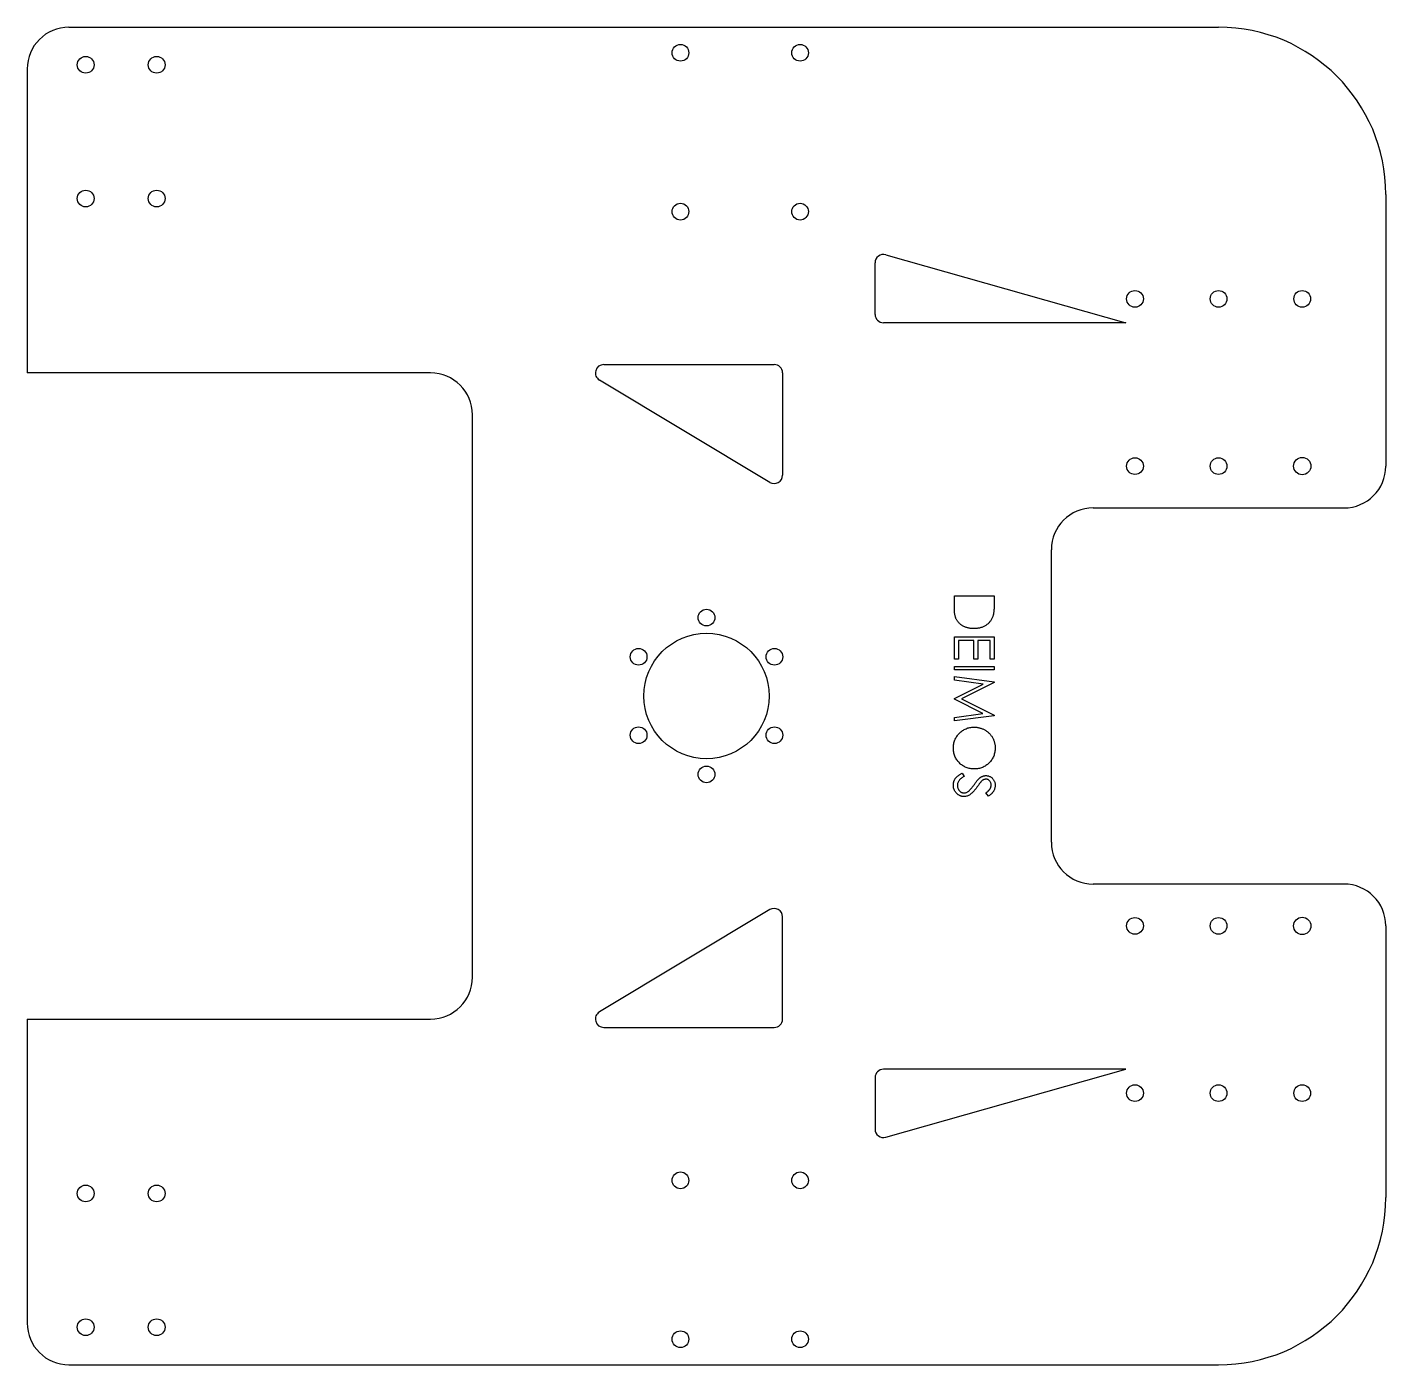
# Model space of a CAD drawing. Header units: millimetres. Extents: x -21 to 304, y -160 to 160.
import ezdxf

# ---------------------------------------------------------------- set-up
doc = ezdxf.new("R2010")
doc.units = ezdxf.units.MM

msp = doc.modelspace()

# ---------------------------------------------------------------- linework, layer by layer
at = {"color": 7, "linetype": 'Continuous', "lineweight": 25}
for p, q in [((-11.35, 160), (263.65, 160)), ((-21.35, 150), (-21.35, 77.3)), ((303.65, 120), (303.65, 55)), ((184.02, 105.56), (241.47, 89.29)), ((181.47, 91.29), (181.47, 103.64)), ((241.47, 89.29), (183.47, 89.29)), ((116.57, 79.29), (157.34, 79.29)), ((75.16, 77.3), (-21.35, 77.3)), ((156.32, 51.1), (115.54, 75.57)), ((159.34, 77.29), (159.34, 52.82)), ((85.16, -67.3), (85.16, 67.3)), ((233.65, 45), (293.65, 45)), ((223.65, -35), (223.65, 35)), ((200.44, 23.93), (209.97, 23.93)), ((200.44, 20.98), (200.44, 23.93)), ((209.97, 23.93), (209.97, 22.01)), ((200.44, 14.17), (209.97, 14.17)), ((200.44, 8.79), (200.44, 14.17)), ((201.42, 13.31), (201.42, 8.79)), ((205.08, 13.31), (201.42, 13.31)), ((205.08, 8.79), (205.08, 13.31)), ((206.06, 13.31), (206.06, 8.79)), ((208.99, 13.31), (206.06, 13.31)), ((208.99, 8.79), (208.99, 13.31)), ((209.97, 14.17), (209.97, 8.79)), ((201.42, 8.79), (200.44, 8.79)), ((200.44, 7.08), (209.97, 7.08)), ((200.44, 6.23), (200.44, 7.08)), ((206.06, 8.79), (205.08, 8.79)), ((209.97, 8.79), (208.99, 8.79)), ((209.97, 7.08), (209.97, 6.23)), ((209.97, 6.23), (200.44, 6.23)), ((200.44, 4.64), (209.97, 3.38)), ((200.44, 3.78), (200.44, 4.64)), ((207.31, 2.87), (200.44, 3.78)), ((209.97, 3.26), (202.15, -0.67)), ((209.97, 3.38), (209.97, 3.26)), ((200.44, -0.58), (207.31, 2.87)), ((200.44, -0.78), (200.44, -0.58)), ((207.29, -4.21), (200.44, -0.78)), ((202.15, -0.67), (209.97, -4.59)), ((200.44, -5.13), (207.29, -4.21)), ((209.97, -4.71), (200.44, -5.98)), ((200.44, -5.98), (200.44, -5.13)), ((209.97, -4.59), (209.97, -4.71)), ((202.28, -18.44), (202.76, -19.24)), ((208.6, -23.93), (208.01, -23.16)), ((293.65, -45), (233.65, -45)), ((156.32, -51.1), (115.54, -75.57)), ((159.34, -77.29), (159.34, -52.82)), ((303.65, -55), (303.65, -120)), ((-21.35, -77.3), (-21.35, -150)), ((-21.35, -77.3), (75.16, -77.3)), ((116.57, -79.29), (157.34, -79.29)), ((241.47, -89.29), (183.47, -89.29)), ((184.02, -105.56), (241.47, -89.29)), ((181.47, -91.29), (181.47, -103.64)), ((-11.35, -160), (263.65, -160))]:
    msp.add_line(p, q, dxfattribs=at)
for centre, radius in [((-7.35, 151), 2), ((9.63, 151), 2), ((134.92, 153.87), 2), ((163.53, 153.87), 2), ((-7.35, 119), 2), ((9.63, 119), 2), ((134.92, 115.87), 2), ((163.53, 115.87), 2), ((243.65, 95), 2), ((263.65, 95), 2), ((283.65, 95), 2), ((243.65, 55), 2), ((263.65, 55), 2), ((283.65, 55), 2.07), ((141.15, 18.75), 2), ((141.15, 0), 15), ((124.92, 9.38), 2), ((157.39, 9.38), 2), ((124.92, -9.38), 2), ((157.39, -9.38), 2), ((141.15, -18.75), 2), ((243.65, -55), 2), ((263.65, -55), 2), ((283.65, -55), 2.07), ((243.65, -95), 2), ((263.65, -95), 2), ((283.65, -95), 2), ((-7.35, -119), 2), ((9.63, -119), 2), ((134.92, -115.87), 2), ((163.53, -115.87), 2), ((-7.35, -151), 2), ((9.63, -151), 2), ((134.92, -153.87), 2), ((163.53, -153.87), 2)]:
    msp.add_circle(centre, radius, dxfattribs=at)
for centre, radius, start, end in [((-11.35, 150), 10, 90, 180), ((263.65, 120), 40, 0, 90), ((183.47, 103.64), 2, 74.1808, 180), ((183.47, 91.29), 2, 180, 270), ((116.57, 77.29), 2, 90, 239.0362), ((157.34, 77.29), 2, 0, 90), ((75.16, 67.3), 10, 0, 90), ((157.34, 52.82), 2, 239.0362, 0), ((293.65, 55), 10, 270, 0), ((233.65, 35), 10, 90, 180), ((233.65, -35), 10, 180, 270), ((293.65, -55), 10, 0, 90), ((157.34, -52.82), 2, 0, 120.9638), ((75.16, -67.3), 10, 270, 0), ((116.57, -77.29), 2, 120.9638, 270), ((157.34, -77.29), 2, 270, 0), ((183.47, -91.29), 2, 90, 180), ((183.47, -103.64), 2, 180, 285.8192), ((263.65, -120), 40, 270, 0), ((-11.35, -150), 10, 180, 270)]:
    msp.add_arc(centre, radius, start, end, dxfattribs=at)
for points, knots in [([(205.08, 16.12), (204.97, 16.12), (204.73, 16.12), (204.39, 16.15), (204.06, 16.2), (203.74, 16.27), (203.43, 16.35), (203.13, 16.45), (202.84, 16.58), (202.56, 16.72), (202.3, 16.87), (202.06, 17.04), (201.83, 17.22), (201.62, 17.41), (201.42, 17.61), (201.25, 17.82), (201.09, 18.05), (200.95, 18.29), (200.83, 18.54), (200.72, 18.82), (200.64, 19.12), (200.57, 19.45), (200.51, 19.8), (200.47, 20.17), (200.44, 20.57), (200.44, 20.84), (200.44, 20.98)], [0, 0, 0, 0, 0.046076, 0.090797, 0.134281, 0.177005, 0.218799, 0.260135, 0.300966, 0.341496, 0.381461, 0.420134, 0.457932, 0.494759, 0.531032, 0.56696, 0.602531, 0.638141, 0.674888, 0.713498, 0.754468, 0.797837, 0.844006, 0.893083, 0.944969, 1, 1, 1, 1]), ([(209.97, 22.01), (209.96, 21.84), (209.96, 21.52), (209.95, 21.05), (209.92, 20.62), (209.88, 20.23), (209.84, 19.87), (209.78, 19.54), (209.71, 19.25), (209.65, 19.07), (209.62, 18.99)], [0, 0, 0, 0, 0.16429, 0.317407, 0.458845, 0.588746, 0.707831, 0.81577, 0.91288, 1, 1, 1, 1]), ([(209.62, 18.99), (209.58, 18.88), (209.5, 18.66), (209.34, 18.35), (209.16, 18.06), (208.96, 17.78), (208.74, 17.53), (208.5, 17.29), (208.23, 17.07), (207.94, 16.87), (207.63, 16.7), (207.31, 16.54), (206.98, 16.41), (206.62, 16.31), (206.26, 16.22), (205.88, 16.16), (205.49, 16.12), (205.22, 16.12), (205.08, 16.12)], [0, 0, 0, 0, 0.061542, 0.121689, 0.181146, 0.239864, 0.298688, 0.357631, 0.417586, 0.478661, 0.540404, 0.602339, 0.665116, 0.728572, 0.79366, 0.860541, 0.929239, 1, 1, 1, 1]), ([(200.2, -12.47), (200.2, -12.3), (200.21, -11.96), (200.28, -11.46), (200.39, -10.98), (200.55, -10.52), (200.76, -10.08), (201.01, -9.67), (201.31, -9.27), (201.64, -8.9), (202.01, -8.56), (202.4, -8.26), (202.82, -8.01), (203.25, -7.81), (203.7, -7.64), (204.17, -7.53), (204.66, -7.46), (204.99, -7.45), (205.16, -7.45)], [0, 0, 0, 0, 0.065823, 0.129755, 0.192084, 0.253475, 0.314589, 0.376095, 0.438845, 0.50309, 0.56732, 0.629682, 0.690981, 0.751436, 0.811993, 0.873142, 0.935632, 1, 1, 1, 1]), ([(205.16, -7.45), (205.27, -7.45), (205.5, -7.45), (205.83, -7.49), (206.16, -7.54), (206.49, -7.61), (206.8, -7.71), (207.11, -7.82), (207.42, -7.95), (207.71, -8.11), (207.99, -8.28), (208.27, -8.47), (208.52, -8.67), (208.76, -8.89), (208.98, -9.13), (209.18, -9.38), (209.38, -9.64), (209.55, -9.92), (209.71, -10.21), (209.84, -10.5), (209.95, -10.8), (210.05, -11.11), (210.12, -11.42), (210.17, -11.74), (210.21, -12.07), (210.21, -12.28), (210.21, -12.39)], [0, 0, 0, 0, 0.043213, 0.085881, 0.128132, 0.170168, 0.211938, 0.253861, 0.29602, 0.338574, 0.38115, 0.422821, 0.464245, 0.505121, 0.54615, 0.587164, 0.628522, 0.670271, 0.71197, 0.753242, 0.794029, 0.83487, 0.875486, 0.916539, 0.958, 1, 1, 1, 1]), ([(205.21, -17.46), (205.04, -17.46), (204.7, -17.45), (204.2, -17.38), (203.73, -17.27), (203.27, -17.11), (202.83, -16.9), (202.42, -16.65), (202.02, -16.36), (201.65, -16.02), (201.31, -15.65), (201.01, -15.25), (200.76, -14.84), (200.55, -14.4), (200.39, -13.95), (200.28, -13.47), (200.21, -12.98), (200.2, -12.64), (200.2, -12.47)], [0, 0, 0, 0, 0.065222, 0.128561, 0.190309, 0.251362, 0.312368, 0.373766, 0.436259, 0.500391, 0.564507, 0.626952, 0.688475, 0.749261, 0.810167, 0.871679, 0.934778, 1, 1, 1, 1]), ([(210.21, -12.39), (210.21, -12.57), (210.2, -12.92), (210.13, -13.43), (210.01, -13.91), (209.86, -14.38), (209.65, -14.82), (209.4, -15.24), (209.11, -15.64), (208.77, -16.01), (208.4, -16.35), (208.01, -16.65), (207.59, -16.9), (207.15, -17.11), (206.7, -17.27), (206.22, -17.38), (205.72, -17.45), (205.38, -17.46), (205.21, -17.46)], [0, 0, 0, 0, 0.066568, 0.130745, 0.193406, 0.254981, 0.316103, 0.377249, 0.439386, 0.503132, 0.566684, 0.628244, 0.689101, 0.749353, 0.810176, 0.871614, 0.934871, 1, 1, 1, 1]), ([(200.2, -21.34), (200.2, -21.26), (200.2, -21.12), (200.22, -20.91), (200.26, -20.7), (200.31, -20.5), (200.38, -20.31), (200.46, -20.12), (200.56, -19.93), (200.67, -19.75), (200.8, -19.57), (200.96, -19.4), (201.13, -19.23), (201.32, -19.06), (201.53, -18.9), (201.76, -18.74), (202.01, -18.59), (202.19, -18.49), (202.28, -18.44)], [0, 0, 0, 0, 0.0572115, 0.1137026, 0.1686893, 0.2241628, 0.2787266, 0.3338041, 0.3892545, 0.4454092, 0.5032947, 0.564269, 0.6279541, 0.6950208, 0.7653593, 0.8396023, 0.917533, 1, 1, 1, 1]), ([(202.76, -19.24), (202.64, -19.32), (202.4, -19.46), (202.07, -19.7), (201.79, -19.95), (201.57, -20.21), (201.39, -20.48), (201.27, -20.75), (201.19, -21.04), (201.18, -21.24), (201.17, -21.34)], [0, 0, 0, 0, 0.159004, 0.304646, 0.438547, 0.562322, 0.677433, 0.786897, 0.893611, 1, 1, 1, 1]), ([(206.54, -19.58), (206.59, -19.54), (206.7, -19.46), (206.88, -19.35), (207.05, -19.26), (207.23, -19.18), (207.42, -19.12), (207.6, -19.08), (207.79, -19.05), (207.92, -19.05), (207.99, -19.05)], [0, 0, 0, 0, 0.133507, 0.262559, 0.388264, 0.512667, 0.633722, 0.755394, 0.877553, 1, 1, 1, 1]), ([(207.99, -19.05), (208.09, -19.05), (208.29, -19.06), (208.58, -19.12), (208.86, -19.21), (209.12, -19.35), (209.36, -19.51), (209.58, -19.71), (209.76, -19.94), (209.92, -20.2), (210.05, -20.48), (210.14, -20.78), (210.2, -21.08), (210.21, -21.29), (210.21, -21.4)], [0, 0, 0, 0, 0.083795, 0.165799, 0.246309, 0.327739, 0.408782, 0.48971, 0.57138, 0.655987, 0.741493, 0.826526, 0.911979, 1, 1, 1, 1]), ([(202.77, -24.06), (202.69, -24.05), (202.52, -24.05), (202.27, -24.01), (202.03, -23.95), (201.8, -23.86), (201.57, -23.75), (201.36, -23.61), (201.16, -23.45), (200.96, -23.27), (200.78, -23.06), (200.62, -22.85), (200.49, -22.62), (200.39, -22.39), (200.3, -22.14), (200.24, -21.88), (200.2, -21.61), (200.2, -21.43), (200.2, -21.34)], [0, 0, 0, 0, 0.061476, 0.121758, 0.180894, 0.240223, 0.300072, 0.360849, 0.423479, 0.488323, 0.553599, 0.617217, 0.679866, 0.742223, 0.804691, 0.868277, 0.93303, 1, 1, 1, 1]), ([(201.17, -21.34), (201.18, -21.42), (201.18, -21.58), (201.22, -21.83), (201.29, -22.07), (201.39, -22.29), (201.51, -22.5), (201.65, -22.68), (201.81, -22.84), (201.99, -22.97), (202.18, -23.07), (202.38, -23.15), (202.58, -23.19), (202.72, -23.2), (202.79, -23.2)], [0, 0, 0, 0, 0.0912725, 0.180948, 0.2701146, 0.3601914, 0.4483864, 0.5327179, 0.6138937, 0.6940494, 0.7727916, 0.8491747, 0.9239599, 1, 1, 1, 1]), ([(205.85, -21.81), (205.77, -21.92), (205.63, -22.12), (205.41, -22.4), (205.19, -22.66), (204.99, -22.89), (204.79, -23.1), (204.59, -23.28), (204.4, -23.44), (204.16, -23.62), (203.87, -23.79), (203.5, -23.94), (203.14, -24.04), (202.89, -24.05), (202.77, -24.06)], [0, 0, 0, 0, 0.096972, 0.187773, 0.272396, 0.351321, 0.424335, 0.491909, 0.554233, 0.611268, 0.716348, 0.81454, 0.908495, 1, 1, 1, 1]), ([(203.72, -22.86), (203.78, -22.82), (203.89, -22.73), (204.06, -22.57), (204.24, -22.39), (204.43, -22.19), (204.62, -21.96), (204.82, -21.71), (205.03, -21.44), (205.17, -21.24), (205.24, -21.14)], [0, 0, 0, 0, 0.090283, 0.190095, 0.29918, 0.418913, 0.54837, 0.688782, 0.839076, 1, 1, 1, 1]), ([(205.24, -21.14), (205.31, -21.04), (205.45, -20.85), (205.65, -20.58), (205.84, -20.34), (206, -20.13), (206.16, -19.95), (206.3, -19.8), (206.42, -19.68), (206.5, -19.61), (206.54, -19.58)], [0, 0, 0, 0, 0.181532, 0.347075, 0.495559, 0.629077, 0.745524, 0.845834, 0.930783, 1, 1, 1, 1]), ([(206.8, -20.53), (206.78, -20.55), (206.73, -20.6), (206.66, -20.69), (206.57, -20.81), (206.46, -20.96), (206.33, -21.13), (206.19, -21.34), (206.02, -21.56), (205.91, -21.73), (205.85, -21.81)], [0, 0, 0, 0, 0.052594, 0.124952, 0.218094, 0.333502, 0.468789, 0.624938, 0.801683, 1, 1, 1, 1]), ([(208.03, -19.9), (207.98, -19.91), (207.87, -19.91), (207.72, -19.94), (207.57, -19.98), (207.42, -20.04), (207.27, -20.12), (207.12, -20.23), (206.96, -20.37), (206.85, -20.48), (206.8, -20.53)], [0, 0, 0, 0, 0.1073158, 0.2148071, 0.3233866, 0.4345959, 0.553285, 0.6859835, 0.8342088, 1, 1, 1, 1]), ([(208.01, -23.16), (208.07, -23.12), (208.19, -23.03), (208.35, -22.89), (208.5, -22.76), (208.63, -22.63), (208.74, -22.52), (208.84, -22.4), (208.93, -22.29), (209.02, -22.15), (209.1, -21.98), (209.18, -21.76), (209.22, -21.53), (209.23, -21.38), (209.23, -21.3)], [0, 0, 0, 0, 0.098472, 0.189635, 0.274192, 0.352193, 0.423211, 0.488565, 0.548489, 0.601458, 0.701219, 0.800394, 0.898542, 1, 1, 1, 1]), ([(209.23, -21.3), (209.23, -21.2), (209.22, -21.01), (209.15, -20.74), (209.04, -20.5), (208.89, -20.29), (208.71, -20.12), (208.5, -19.99), (208.27, -19.92), (208.11, -19.91), (208.03, -19.9)], [0, 0, 0, 0, 0.143073, 0.275903, 0.402371, 0.528414, 0.650356, 0.765895, 0.880774, 1, 1, 1, 1]), ([(210.21, -21.4), (210.21, -21.51), (210.2, -21.73), (210.13, -22.06), (210.02, -22.38), (209.89, -22.63), (209.77, -22.83), (209.65, -22.98), (209.52, -23.14), (209.37, -23.29), (209.21, -23.45), (209.02, -23.61), (208.82, -23.78), (208.67, -23.88), (208.6, -23.93)], [0, 0, 0, 0, 0.107235, 0.21266, 0.318816, 0.426781, 0.483635, 0.543594, 0.608299, 0.67712, 0.75068, 0.82871, 0.912188, 1, 1, 1, 1]), ([(202.79, -23.2), (202.87, -23.2), (203.03, -23.19), (203.27, -23.12), (203.5, -23.01), (203.65, -22.91), (203.72, -22.86)], [0, 0, 0, 0, 0.234723, 0.477158, 0.728556, 1, 1, 1, 1])]:
    msp.add_open_spline(points, degree=3, knots=knots, dxfattribs=at)

doc.saveas('drawing.dxf')
